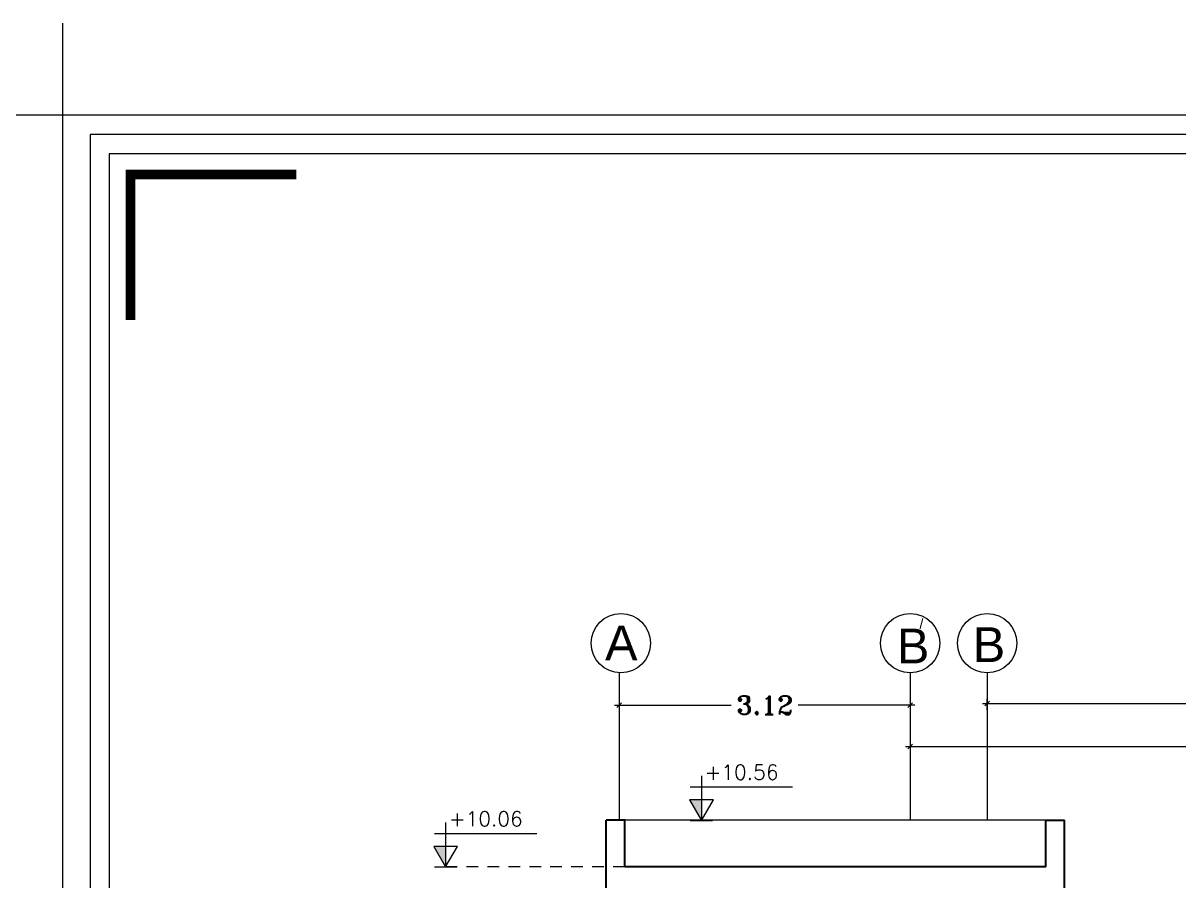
# Model space of a CAD drawing. Header units: inches. Extents: x 0 to 535, y -174 to 989.
# Drawn here: x 342.6 to 355, y 103.02 to 112.23 of the extents above; entities that cross this region are included whole.
import ezdxf
from ezdxf.enums import TextEntityAlignment as Align

# ---------------------------------------------------------------- set-up
doc = ezdxf.new("R2010")
doc.units = ezdxf.units.IN
doc.header["$MEASUREMENT"] = 0
doc.linetypes.add('HIDDEN2', pattern=[0.1875, 0.125, -0.0625])
for name, color, linetype, lineweight in [('1', 1, 'Continuous', 9), ('Code', 1, 'Continuous', 13), ('dimension', 21, 'Continuous', 9), ('kadr02$0$AEOCLG', 4, 'Continuous', 9), ('LAYER2', 253, 'Continuous', 5), ('text', 54, 'Continuous', 15), ('wall', 51, 'Continuous', 25)]:
    doc.layers.add(name, color=color, linetype=linetype, lineweight=lineweight)
doc.styles.add('romans', font='romans.shx')
doc.styles.add('ROMANT', font='romant')
doc.styles.get("Standard").update_dxf_attribs({"font": 'arial.ttf'})
doc.dimstyles.new('STANDARD$0', dxfattribs={"dimtxt": 0.2, "dimasz": 0.05, "dimexe": 0.05, "dimexo": 0.05, "dimgap": 0.05, "dimtad": 0, "dimzin": 0, "dimdsep": 46, "dimtxsty": 'ROMANT', "dimblk": 'OBLIQUE', "dimcen": 0, "dimdle": 0.05, "dimclrd": 256, "dimclre": 256, "dimclrt": 256, "dimadec": 0, "dimazin": 0, "dimtfac": 1, "dimtix": 1, "dimtofl": 0, "dimtmove": 1, "dimatfit": 3, "dimldrblk": 'OBLIQUE', "dimfxl": 1, "dimtolj": 1, "dimtzin": 0, "dimlwd": -1, "dimlwe": -1, "dimarcsym": 1})

# ---------------------------------------------------------------- blocks, each defined once
blk = doc.blocks.new('DSF')
at = {"layer": '1'}
for points in [[(7.414, -15.269), (20.122, -15.269), (20.122, 13.908), (-0.322, 13.908), (-0.322, -15.269), (7.414, -15.269)], [(19.917, -13.558), (19.917, 13.702), (-0.117, 13.702), (-0.117, -13.558)]]:
    blk.add_lwpolyline(points, dxfattribs=at)
at = {"layer": 'dimension', "const_width": 0.103}
blk.add_lwpolyline([(1.89, 13.481), (0.113, 13.481), (0.113, 11.919)], dxfattribs=at)
at = {"layer": 'kadr02$0$AEOCLG'}
blk.add_lwpolyline([(-0.619, 15.105), (-0.619, 14.117), (-1.513, 14.117)], dxfattribs=at)
blk.add_lwpolyline([(20.381, 14.117), (-0.619, 14.117), (-0.619, -15.583), (20.381, -15.583)], close=True, dxfattribs=at)
blk = doc.blocks.new('QW')
at = {"layer": 'Code'}
blk.add_hatch(color=3, dxfattribs=at).paths.add_polyline_path([(251.968, -60.635), (251.768, -60.635), (251.968, -60.982)])
for p, q in [((251.968, -60.232), (251.968, -60.982)), ((251.78, -60.419), (253.501, -60.419)), ((251.78, -60.982), (252.155, -60.982))]:
    blk.add_line(p, q, dxfattribs=at)
blk.add_lwpolyline([(252.168, -60.635), (251.768, -60.635), (251.968, -60.982)], close=True, dxfattribs=at)
blk = doc.blocks.new('_Oblique')
at = {"color": 0, "linetype": 'ByBlock', "lineweight": -2}
blk.add_line((-0.5, -0.5), (0.5, 0.5), dxfattribs=at)
blk = doc.blocks.new('*D108')
at = {"layer": 'Defpoints', "color": 0, "transparency": 16777216}
for p in [(359.547, 104.923), (352.941, 104.805), (359.547, 104.805)]:
    blk.add_point(p, dxfattribs=at)
at = {"layer": 'dimension', "transparency": 16777216}
for p, q in [((352.891, 104.923), (355.885, 104.923)), ((352.941, 104.855), (352.941, 104.973)), ((359.597, 104.923), (356.604, 104.923)), ((359.547, 104.855), (359.547, 104.973))]:
    blk.add_line(p, q, dxfattribs=at)
at = {"layer": 'dimension', "transparency": 16777216, "xscale": 0.05, "yscale": 0.05, "zscale": 0.05, "rotation": 180}
blk.add_blockref('_Oblique', (352.941, 104.923), dxfattribs=at)
at = {"layer": 'dimension', "transparency": 16777216, "xscale": 0.05, "yscale": 0.05, "zscale": 0.05}
blk.add_blockref('_Oblique', (359.547, 104.923), dxfattribs=at)
at = {"layer": 'dimension', "transparency": 16777216, "insert": (356.244, 104.923), "char_height": 0.2, "attachment_point": 5, "style": 'ROMANT'}
blk.add_mtext('\\A1;6.27', dxfattribs=at)
blk = doc.blocks.new('*D109')
at = {"layer": 'Defpoints', "color": 0, "transparency": 16777216}
for p in [(352.115, 104.459), (352.115, 104.459), (359.547, 104.459)]:
    blk.add_point(p, dxfattribs=at)
at = {"layer": 'dimension', "transparency": 16777216}
for p, q in [((352.065, 104.459), (355.472, 104.459)), ((359.597, 104.459), (356.191, 104.459))]:
    blk.add_line(p, q, dxfattribs=at)
at = {"layer": 'dimension', "transparency": 16777216, "xscale": 0.05, "yscale": 0.05, "zscale": 0.05, "rotation": 180}
blk.add_blockref('_Oblique', (352.115, 104.459), dxfattribs=at)
at = {"layer": 'dimension', "transparency": 16777216, "xscale": 0.05, "yscale": 0.05, "zscale": 0.05}
blk.add_blockref('_Oblique', (359.547, 104.459), dxfattribs=at)
at = {"layer": 'dimension', "transparency": 16777216, "insert": (355.831, 104.459), "char_height": 0.2, "attachment_point": 5, "style": 'ROMANT'}
blk.add_mtext('\\A1;7.43', dxfattribs=at)
blk = doc.blocks.new('*D110')
at = {"layer": 'Defpoints', "color": 0, "transparency": 16777216}
for p in [(348.993, 104.905), (352.115, 104.905), (352.115, 104.905)]:
    blk.add_point(p, dxfattribs=at)
at = {"layer": 'dimension', "transparency": 16777216}
for p, q in [((348.943, 104.905), (350.195, 104.905)), ((352.165, 104.905), (350.914, 104.905))]:
    blk.add_line(p, q, dxfattribs=at)
at = {"layer": 'dimension', "transparency": 16777216, "xscale": 0.05, "yscale": 0.05, "zscale": 0.05, "rotation": 180}
blk.add_blockref('_Oblique', (348.993, 104.905), dxfattribs=at)
at = {"layer": 'dimension', "transparency": 16777216, "xscale": 0.05, "yscale": 0.05, "zscale": 0.05}
blk.add_blockref('_Oblique', (352.115, 104.905), dxfattribs=at)
at = {"layer": 'dimension', "transparency": 16777216, "insert": (350.554, 104.905), "char_height": 0.2, "attachment_point": 5, "style": 'ROMANT'}
blk.add_mtext('\\A1;3.12', dxfattribs=at)

msp = doc.modelspace()

# ---------------------------------------------------------------- linework, layer by layer
at = {"layer": '1'}
for p, q in [((348.993, 105.251), (348.993, 103.668)), ((352.115, 105.251), (352.115, 103.668)), ((352.941, 105.251), (352.941, 103.668)), ((353.569, 103.668), (349.053, 103.668))]:
    msp.add_line(p, q, dxfattribs=at)
at = {"layer": 'dimension'}
for centre in [(349.01, 105.569), (352.115, 105.569), (352.941, 105.569)]:
    msp.add_circle(centre, 0.318, dxfattribs=at)
at = {"layer": 'LAYER2', "linetype": 'HIDDEN2'}
msp.add_line((349.053, 103.168), (347.053, 103.168), dxfattribs=at)
at = {"layer": 'wall'}
for p, q in [((348.852, 93.108), (348.852, 103.668)), ((349.053, 103.668), (348.852, 103.668)), ((349.053, 103.168), (349.053, 103.668)), ((353.569, 103.168), (353.569, 103.668)), ((353.569, 103.668), (353.769, 103.668)), ((353.769, 100.668), (353.769, 103.668)), ((353.569, 103.168), (349.053, 103.168))]:
    msp.add_line(p, q, dxfattribs=at)

# ---------------------------------------------------------------- block references
at = {"layer": '1', "xscale": 0.6376245667045565, "yscale": 0.6376245667045565, "zscale": 0.6376245667045565}
for p in [(189.214, 142.551), (186.469, 142.051)]:
    msp.add_blockref('QW', p, dxfattribs=at)
at = {"layer": 'text', "linetype": 'Continuous'}
msp.add_blockref('DSF', (343.636, 97.121), dxfattribs=at)

# ---------------------------------------------------------------- texts
at = {"layer": 'Code', "color": 3, "style": 'romans', "flags": 4}
for tag, p in [('+10.56', (350.306, 104.184)), ('+10.06', (347.562, 103.684))]:
    msp.add_attdef(tag, text='%%P0.00', height=0.1594, dxfattribs=at).set_placement(p, align=Align.MIDDLE)
at = {"layer": 'dimension'}
for s, height, p in [('/', 0.107, (352.214, 105.723)), ('A', 0.374, (348.84, 105.385)), ('B', 0.374, (351.972, 105.352)), ('B', 0.374, (352.786, 105.367))]:
    msp.add_text(s, height=height, dxfattribs=at).set_placement(p)

# ---------------------------------------------------------------- dimensions: what is measured, and where the dimension line sits
dim = msp.add_linear_dim(base=(359.547, 104.923), p1=(352.941, 104.805), p2=(359.547, 104.805), text='6.27', dimstyle='STANDARD$0', dxfattribs=at)
dim.commit()
dim.dimension.update_dxf_attribs({"geometry": '*D108', "text_midpoint": (356.244, 104.923)})
for base, p1, p2, picture, middle in [((352.115, 104.905), (348.993, 104.905), (352.115, 104.905), '*D110', (350.554, 104.905)), ((352.115, 104.459), (359.547, 104.459), (352.115, 104.459), '*D109', (355.831, 104.459))]:
    dim = msp.add_linear_dim(base=base, p1=p1, p2=p2, dimstyle='STANDARD$0', dxfattribs=at)
    dim.commit()
    dim.dimension.update_dxf_attribs({"geometry": picture, "text_midpoint": middle})

doc.saveas('drawing.dxf')
